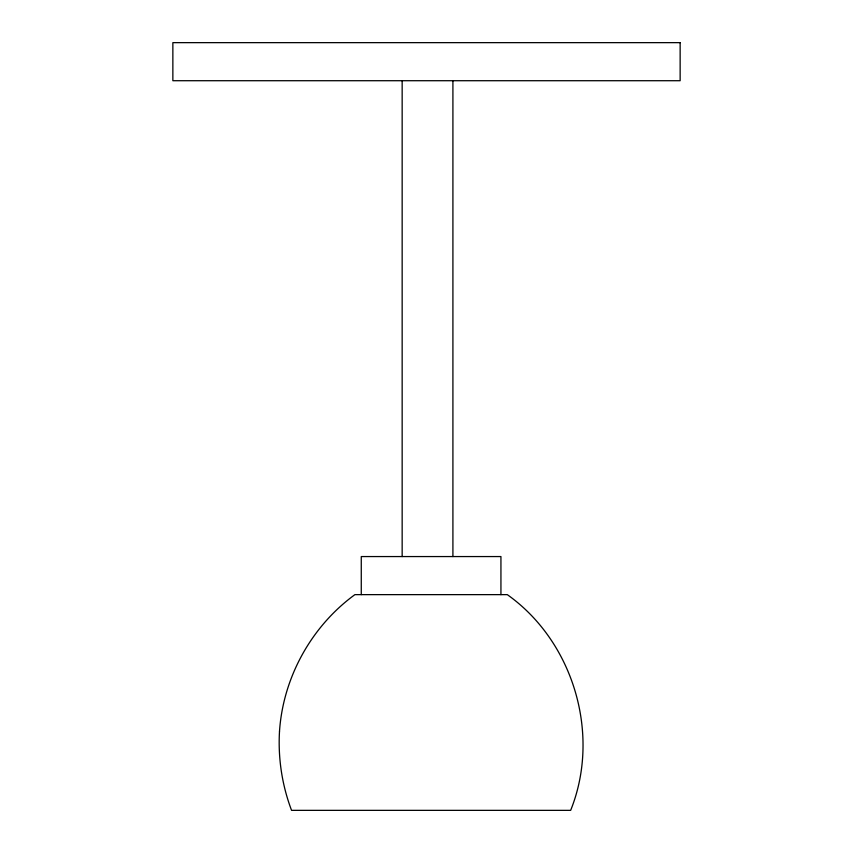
<?xml version="1.0" encoding="UTF-8"?>
<svg xmlns="http://www.w3.org/2000/svg" width="853" height="853" viewBox="0 0 853 853"><rect width="100%" height="100%" fill="white"/><g stroke="black" fill="none" stroke-linecap="round" stroke-linejoin="round"><path stroke-width="1.28" d="M500.935 594.637L500.935 556.561L361.267 556.561L361.267 594.637M452.911 80.715L452.911 556.561M402.158 80.715L402.158 556.561M279.507 731.32C277.929 758.168 282.044 785.197 291.555 810.35L570.657 810.35C601.066 734.774 573.728 641.765 507.29 594.637L354.912 594.637C311.356 626.347 283.089 677.559 279.507 731.32M680.14 42.65L172.86 42.65L172.86 80.715L680.14 80.715L680.14 42.65"/></g></svg>
